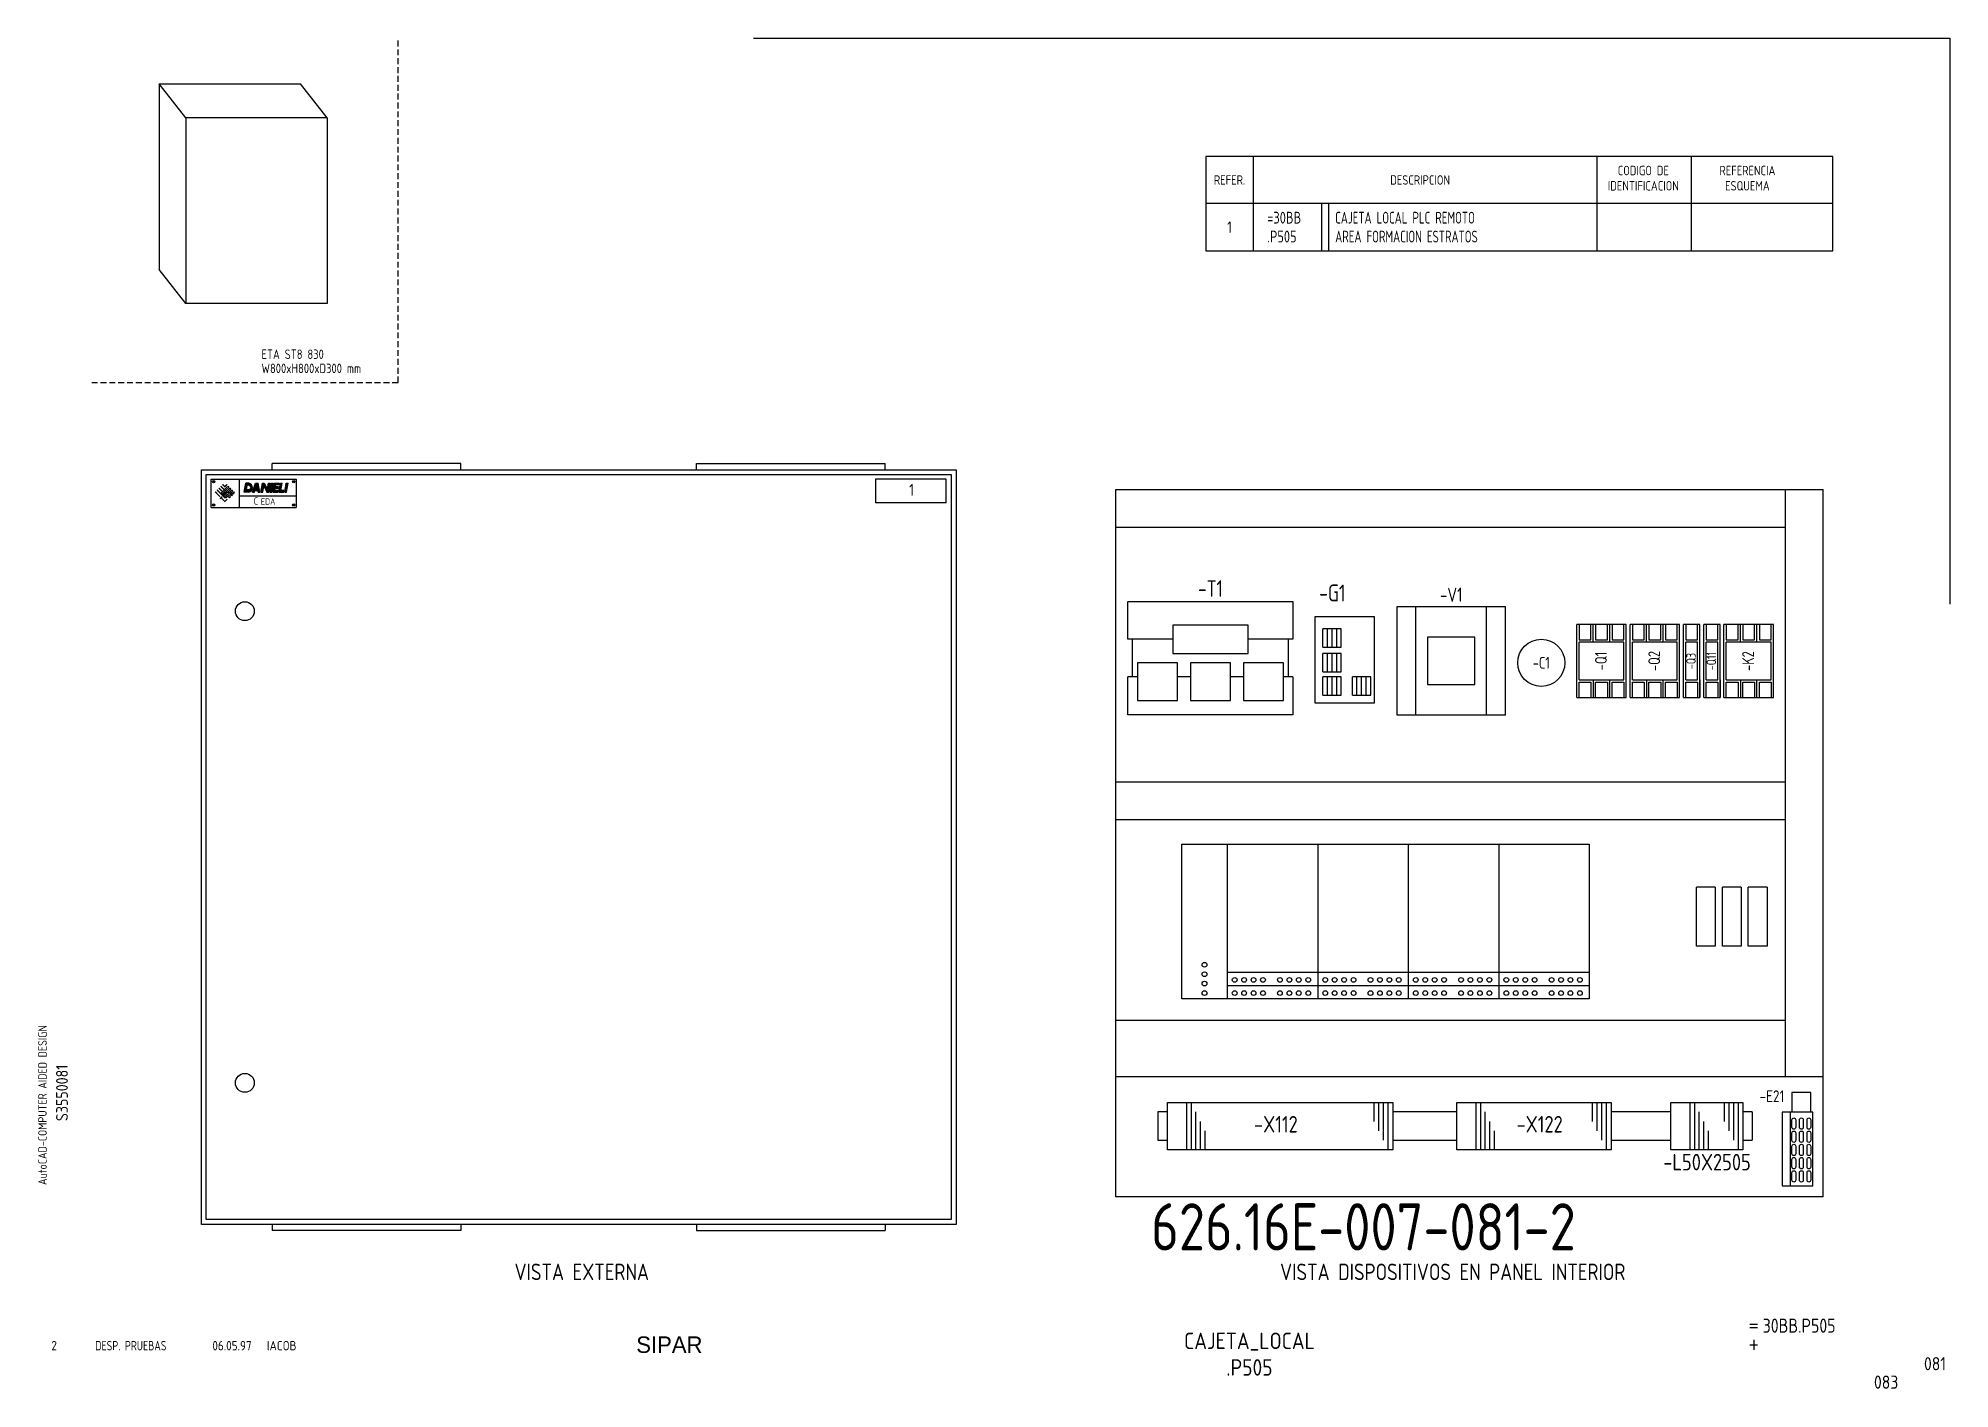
# Model space of a CAD drawing. Extents: x 10 to 415, y 6 to 292.
import ezdxf
from ezdxf.enums import TextEntityAlignment as Align

# ---------------------------------------------------------------- set-up
doc = ezdxf.new("R2010")
doc.units = 0
doc.header["$LTSCALE"] = 5
doc.header["$MEASUREMENT"] = 0
doc.linetypes.add('HIDDEN', pattern=[0.375, 0.25, -0.125])
doc.layers.get('0').update_dxf_attribs({"linetype": 'CONTINUOUS'})
for name, color, linetype in [('3', 3, 'CONTINUOUS'), ('CART', 7, 'CONTINUOUS'), ('CARTIGLIO', 7, 'CONTINUOUS')]:
    doc.layers.add(name, color=color, linetype=linetype)
doc.styles.add('DIN', font='DIN.shx', dxfattribs={"width": 0.85})
doc.styles.add('ISO', font='DIN', dxfattribs={"width": 0.8})
doc.styles.add('N', font='ROMANS', dxfattribs={"width": 0.85, "height": 3})
doc.styles.add('X', font='UNIV.SHX', dxfattribs={"height": 3.5})

# ---------------------------------------------------------------- blocks, each defined once
blk = doc.blocks.new('REV2')
at = {"color": 3, "style": 'DIN'}
for s, width, p in [('2', 0.9, (12.45, 13.79)), ('DESP. PRUEBAS', 0.8, (21.76, 13.79)), ('06.05.97', 0.9, (46.59, 13.79)), ('IACOB', 0.9, (58.16, 13.79))]:
    blk.add_text(s, height=2, dxfattribs=dict(at, width=width)).set_placement(p)
blk = doc.blocks.new('E21')
at = {"color": 3}
for p, q in [((-17.08, 8.48), (-1.48, 8.48)), ((-17.08, 1.98), (-17.08, 8.48)), ((-1.48, 8.48), (-1.48, 1.98)), ((-21.28, 6.38), (-17.08, 6.38)), ((-21.28, 2.38), (-21.28, 6.38)), ((-17.08, 2.38), (-21.28, 2.38)), ((-1.48, 1.98), (-17.08, 1.98))]:
    blk.add_line(p, q, dxfattribs=at)
for p, q in [((-17.08, 6.78), (-1.48, 6.78)), ((-13.88, 6.38), (-15.48, 6.38)), ((-15.48, 5.58), (-13.88, 5.58)), ((-13.88, 4.78), (-15.48, 4.78)), ((-11.08, 6.38), (-12.68, 6.38)), ((-12.68, 5.58), (-11.08, 5.58)), ((-11.08, 4.78), (-12.68, 4.78)), ((-8.28, 6.38), (-9.88, 6.38)), ((-9.88, 5.58), (-8.28, 5.58)), ((-8.28, 4.78), (-9.88, 4.78)), ((-5.48, 6.38), (-7.08, 6.38)), ((-7.08, 5.58), (-5.48, 5.58)), ((-5.48, 4.78), (-7.08, 4.78)), ((-2.68, 6.38), (-4.28, 6.38)), ((-4.28, 5.58), (-2.68, 5.58)), ((-2.68, 4.78), (-4.28, 4.78)), ((-15.48, 3.98), (-13.88, 3.98)), ((-13.88, 3.18), (-15.48, 3.18)), ((-15.48, 2.38), (-13.88, 2.38)), ((-12.68, 3.98), (-11.08, 3.98)), ((-11.08, 3.18), (-12.68, 3.18)), ((-12.68, 2.38), (-11.08, 2.38)), ((-9.88, 3.98), (-8.28, 3.98)), ((-8.28, 3.18), (-9.88, 3.18)), ((-9.88, 2.38), (-8.28, 2.38)), ((-7.08, 3.98), (-5.48, 3.98)), ((-5.48, 3.18), (-7.08, 3.18)), ((-7.08, 2.38), (-5.48, 2.38)), ((-4.28, 3.98), (-2.68, 3.98)), ((-2.68, 3.18), (-4.28, 3.18)), ((-4.28, 2.38), (-2.68, 2.38))]:
    blk.add_line(p, q)
for centre, start, end in [((-15.48, 5.98), 90, 270), ((-15.48, 4.38), 90, 270), ((-13.88, 5.98), 270, 90), ((-13.88, 4.38), 270, 90), ((-12.68, 5.98), 90, 270), ((-12.68, 4.38), 90, 270), ((-11.08, 5.98), 270, 90), ((-11.08, 4.38), 270, 90), ((-9.88, 5.98), 90, 270), ((-9.88, 4.38), 90, 270), ((-8.28, 5.98), 270, 90), ((-8.28, 4.38), 270, 90), ((-7.08, 5.98), 90, 270), ((-7.08, 4.38), 90, 270), ((-5.48, 5.98), 270, 90), ((-5.48, 4.38), 270, 90), ((-4.28, 5.98), 90, 270), ((-4.28, 4.38), 90, 270), ((-2.68, 5.98), 270, 90), ((-2.68, 4.38), 270, 90), ((-15.48, 2.78), 90, 270), ((-13.88, 2.78), 270, 90), ((-12.68, 2.78), 90, 270), ((-11.08, 2.78), 270, 90), ((-9.88, 2.78), 90, 270), ((-8.28, 2.78), 270, 90), ((-7.08, 2.78), 90, 270), ((-5.48, 2.78), 270, 90), ((-4.28, 2.78), 90, 270), ((-2.68, 2.78), 270, 90)]:
    blk.add_arc(centre, 0.4, start, end)
blk = doc.blocks.new('-G1')
at = {"color": 2}
for p, q in [((1.89, 22.39), (1.89, 4.15)), ((14.56, 22.39), (1.89, 22.39)), ((14.56, 4.15), (14.56, 22.39)), ((1.89, 4.15), (14.56, 4.15))]:
    blk.add_line(p, q, dxfattribs=at)
for p, q in [((3.62, 15.96), (3.62, 19.85)), ((7.51, 19.85), (3.62, 19.85)), ((4.59, 15.96), (4.59, 19.85)), ((5.57, 15.96), (5.57, 19.85)), ((6.54, 15.96), (6.54, 19.85)), ((7.51, 15.96), (7.51, 19.85)), ((3.62, 15.96), (7.51, 15.96)), ((7.51, 14.59), (3.62, 14.59)), ((3.62, 10.7), (3.62, 14.59)), ((4.59, 10.7), (4.59, 14.59)), ((5.57, 10.7), (5.57, 14.59)), ((6.54, 10.7), (6.54, 14.59)), ((7.51, 10.7), (7.51, 14.59)), ((3.62, 10.7), (7.51, 10.7)), ((7.51, 9.65), (3.62, 9.65)), ((3.62, 5.76), (3.62, 9.65)), ((4.59, 5.76), (4.59, 9.65)), ((5.57, 5.76), (5.57, 9.65)), ((6.54, 5.76), (6.54, 9.65)), ((7.51, 5.76), (7.51, 9.65)), ((9.87, 5.76), (9.87, 9.65)), ((13.76, 9.65), (9.87, 9.65)), ((10.84, 5.76), (10.84, 9.65)), ((11.81, 5.76), (11.81, 9.65)), ((12.79, 5.76), (12.79, 9.65)), ((13.76, 5.76), (13.76, 9.65)), ((3.62, 5.76), (7.51, 5.76)), ((9.87, 5.76), (13.76, 5.76))]:
    blk.add_line(p, q)
at = {"style": 'ISO', "width": 0.8}
blk.add_text('-G1', height=3.6, dxfattribs=at).set_placement((5.61, 25.65), align=Align.CENTER)

msp = doc.modelspace()

# ---------------------------------------------------------------- linework, layer by layer
at = {"linetype": 'HIDDEN'}
for p, q in [((86, 219), (86, 292)), ((21, 219), (86, 219))]:
    msp.add_line(p, q, dxfattribs=at)
at = {"color": 3}
for p, q in [((161.37, 292), (288.18, 292)), ((288.18, 292), (415, 292)), ((415, 292), (415, 172)), ((390.2, 266.95), (257.28, 266.95)), ((257.28, 266.95), (257.28, 246.95)), ((267.28, 266.95), (267.28, 246.95)), ((340.2, 246.95), (340.2, 266.95)), ((360.2, 246.95), (360.2, 266.95)), ((390.2, 246.95), (390.2, 266.95)), ((390.2, 256.95), (257.28, 256.95)), ((257.28, 246.95), (390.2, 246.95)), ((44.28, 40.51), (44.28, 200.51)), ((44.28, 200.51), (204.28, 200.51)), ((204.28, 200.51), (204.28, 40.51)), ((238.17, 196.34), (388.17, 196.34)), ((238.17, 46.34), (238.17, 196.34)), ((388.17, 46.34), (388.17, 196.34)), ((388.17, 46.34), (238.17, 46.34)), ((204.28, 40.51), (44.28, 40.51))]:
    msp.add_line(p, q, dxfattribs=at)
for p, q in [((40.95, 275.11), (35.31, 282.31)), ((35.31, 282.31), (65.28, 282.31)), ((70.92, 275.11), (65.28, 282.31)), ((70.92, 275.11), (40.95, 275.11)), ((281.78, 256.95), (281.78, 246.95)), ((283.28, 256.95), (283.28, 246.95)), ((40.95, 235.75), (35.31, 242.95)), ((70.92, 235.75), (40.95, 235.75)), ((45.28, 41.51), (45.28, 199.51)), ((45.28, 199.51), (203.28, 199.51)), ((203.28, 199.51), (203.28, 41.51)), ((46.34, 198.51), (64.34, 198.51)), ((46.34, 192.51), (46.34, 198.51)), ((52.34, 192.51), (52.34, 198.51)), ((52.34, 195.01), (64.34, 195.01)), ((64.34, 198.51), (64.34, 192.51)), ((202.19, 198.51), (187.19, 198.51)), ((187.19, 198.51), (187.19, 193.51)), ((202.19, 193.51), (202.19, 198.51)), ((46.34, 192.51), (64.34, 192.51)), ((202.19, 193.51), (187.19, 193.51)), ((380.17, 188.29), (238.17, 188.29)), ((335.91, 152.2), (335.91, 167.7)), ((346.41, 167.7), (335.91, 167.7)), ((336.41, 167.7), (336.41, 164.45)), ((338.91, 164.45), (338.91, 167.7)), ((339.41, 163.95), (339.41, 167.7)), ((339.91, 167.7), (339.91, 164.45)), ((342.41, 164.45), (342.41, 167.7)), ((342.91, 163.95), (342.91, 167.7)), ((342.91, 163.95), (342.91, 167.7)), ((343.41, 167.7), (343.41, 164.45)), ((345.91, 164.45), (345.91, 167.7)), ((346.41, 152.2), (346.41, 167.7)), ((347.21, 152.2), (347.21, 167.7)), ((347.21, 152.2), (347.21, 167.7)), ((357.71, 167.7), (347.21, 167.7)), ((347.71, 167.7), (347.71, 164.45)), ((350.21, 164.45), (350.21, 167.7)), ((350.71, 163.95), (350.71, 167.7)), ((351.21, 167.7), (351.21, 164.45)), ((353.71, 164.45), (353.71, 167.7)), ((354.21, 163.95), (354.21, 167.7)), ((354.21, 163.95), (354.21, 167.7)), ((354.71, 167.7), (354.71, 164.45)), ((357.21, 164.45), (357.21, 167.7)), ((357.71, 152.2), (357.71, 167.7)), ((362.01, 167.7), (358.51, 167.7)), ((358.51, 152.2), (358.51, 167.7)), ((359.01, 167.7), (359.01, 164.45)), ((361.51, 164.45), (361.51, 167.7)), ((362.01, 152.2), (362.01, 167.7)), ((362.01, 152.2), (362.01, 167.7)), ((362.01, 163.95), (362.01, 167.7)), ((362.82, 152.2), (362.82, 167.7)), ((366.32, 167.7), (362.82, 167.7)), ((363.32, 167.7), (363.32, 164.45)), ((365.82, 164.45), (365.82, 167.7)), ((366.32, 152.2), (366.32, 167.7)), ((366.32, 152.2), (366.32, 167.7)), ((366.32, 163.95), (366.32, 167.7)), ((377.62, 167.7), (367.12, 167.7)), ((367.12, 152.2), (367.12, 167.7)), ((367.12, 152.2), (367.12, 167.7)), ((367.62, 167.7), (367.62, 164.45)), ((370.12, 164.45), (370.12, 167.7)), ((370.62, 163.95), (370.62, 167.7)), ((371.12, 167.7), (371.12, 164.45)), ((373.62, 164.45), (373.62, 167.7)), ((374.12, 163.95), (374.12, 167.7)), ((374.12, 163.95), (374.12, 167.7)), ((374.62, 167.7), (374.62, 164.45)), ((377.12, 164.45), (377.12, 167.7)), ((377.62, 152.2), (377.62, 167.7)), ((336.41, 164.45), (338.91, 164.45)), ((336.41, 155.95), (336.41, 163.95)), ((345.91, 163.95), (336.41, 163.95)), ((339.91, 164.45), (342.41, 164.45)), ((343.41, 164.45), (345.91, 164.45)), ((345.91, 155.95), (345.91, 163.95)), ((347.71, 164.45), (350.21, 164.45)), ((347.71, 155.95), (347.71, 163.95)), ((357.21, 163.95), (347.71, 163.95)), ((351.21, 164.45), (353.71, 164.45)), ((354.71, 164.45), (357.21, 164.45)), ((357.21, 155.95), (357.21, 163.95)), ((359.01, 164.45), (361.51, 164.45)), ((361.51, 163.95), (359.01, 163.95)), ((359.01, 155.95), (359.01, 163.95)), ((361.51, 155.95), (361.51, 163.95)), ((363.32, 164.45), (365.82, 164.45)), ((363.32, 155.95), (363.32, 163.95)), ((365.82, 163.95), (363.32, 163.95)), ((365.82, 155.95), (365.82, 163.95)), ((367.62, 164.45), (370.12, 164.45)), ((367.62, 155.95), (367.62, 163.95)), ((377.12, 163.95), (367.62, 163.95)), ((371.12, 164.45), (373.62, 164.45)), ((374.62, 164.45), (377.12, 164.45)), ((377.12, 155.95), (377.12, 163.95)), ((336.41, 155.95), (345.91, 155.95)), ((336.41, 155.45), (338.91, 155.45)), ((336.41, 152.2), (336.41, 155.45)), ((338.91, 155.45), (338.91, 152.2)), ((339.41, 155.95), (339.41, 152.2)), ((339.91, 155.45), (342.41, 155.45)), ((339.91, 152.2), (339.91, 155.45)), ((342.41, 155.45), (342.41, 152.2)), ((342.91, 152.2), (342.91, 155.95)), ((342.91, 152.2), (342.91, 155.95)), ((343.41, 155.45), (345.91, 155.45)), ((343.41, 152.2), (343.41, 155.45)), ((345.91, 155.45), (345.91, 152.2)), ((347.71, 155.95), (357.21, 155.95)), ((347.71, 155.45), (350.21, 155.45)), ((347.71, 152.2), (347.71, 155.45)), ((350.21, 155.45), (350.21, 152.2)), ((350.71, 155.95), (350.71, 152.2)), ((351.21, 155.45), (353.71, 155.45)), ((351.21, 152.2), (351.21, 155.45)), ((353.71, 155.45), (353.71, 152.2)), ((354.21, 152.2), (354.21, 155.95)), ((354.21, 152.2), (354.21, 155.95)), ((354.71, 155.45), (357.21, 155.45)), ((354.71, 152.2), (354.71, 155.45)), ((357.21, 155.45), (357.21, 152.2)), ((359.01, 155.95), (361.51, 155.95)), ((359.01, 155.45), (361.51, 155.45)), ((359.01, 152.2), (359.01, 155.45)), ((361.51, 155.45), (361.51, 152.2)), ((362.01, 155.95), (362.01, 152.2)), ((363.32, 155.95), (365.82, 155.95)), ((363.32, 155.45), (365.82, 155.45)), ((363.32, 152.2), (363.32, 155.45)), ((365.82, 155.45), (365.82, 152.2)), ((366.32, 155.95), (366.32, 152.2)), ((367.62, 155.95), (377.12, 155.95)), ((367.62, 155.45), (370.12, 155.45)), ((367.62, 152.2), (367.62, 155.45)), ((370.12, 155.45), (370.12, 152.2)), ((370.62, 155.95), (370.62, 152.2)), ((371.12, 152.2), (371.12, 155.45)), ((371.12, 155.45), (373.62, 155.45)), ((373.62, 155.45), (373.62, 152.2)), ((374.12, 152.2), (374.12, 155.95)), ((374.12, 152.2), (374.12, 155.95)), ((374.62, 152.2), (374.62, 155.45)), ((374.62, 155.45), (377.12, 155.45)), ((377.12, 155.45), (377.12, 152.2)), ((335.91, 152.2), (346.41, 152.2)), ((347.21, 152.2), (357.71, 152.2)), ((358.51, 152.2), (362.01, 152.2)), ((362.82, 152.2), (366.32, 152.2)), ((367.12, 152.2), (377.62, 152.2)), ((238.17, 134.34), (380.17, 134.34)), ((380.17, 126.29), (238.17, 126.29)), ((238.17, 83.81), (380.17, 83.81)), ((388.17, 71.81), (238.17, 71.81)), ((253.13, 66.34), (253.13, 56.34)), ((254.13, 66.34), (254.13, 56.34)), ((292.87, 66.34), (292.87, 62.34)), ((293.87, 66.34), (293.87, 60.34)), ((294.87, 66.34), (294.87, 58.34)), ((295.87, 66.34), (295.87, 56.34)), ((314.47, 66.34), (314.47, 56.34)), ((315.47, 66.34), (315.47, 56.34)), ((339.17, 66.34), (339.17, 62.34)), ((340.17, 66.34), (340.17, 60.34)), ((341.17, 66.34), (341.17, 58.34)), ((342.17, 66.34), (342.17, 56.34)), ((359.87, 66.34), (359.87, 56.34)), ((360.87, 66.34), (360.87, 56.34)), ((367.14, 66.34), (367.14, 62.34)), ((368.14, 66.34), (368.14, 60.34)), ((369.14, 66.34), (369.14, 58.34)), ((370.14, 66.34), (370.14, 56.34)), ((249.13, 64.34), (247.07, 64.34)), ((247.07, 64.34), (247.07, 58.34)), ((255.13, 56.34), (255.13, 64.34)), ((256.13, 56.34), (256.13, 62.34)), ((310.47, 64.34), (296.87, 64.34)), ((316.47, 56.34), (316.47, 64.34)), ((317.47, 56.34), (317.47, 62.34)), ((355.87, 64.34), (343.17, 64.34)), ((361.87, 56.34), (361.87, 64.34)), ((362.87, 56.34), (362.87, 62.34)), ((373.1, 64.34), (371.14, 64.34)), ((373.1, 64.34), (373.1, 58.34)), ((247.07, 58.34), (249.13, 58.34)), ((257.13, 56.34), (257.13, 60.34)), ((296.87, 58.34), (310.47, 58.34)), ((318.47, 56.34), (318.47, 60.34)), ((343.17, 58.34), (355.87, 58.34)), ((363.87, 56.34), (363.87, 60.34)), ((371.14, 58.34), (373.1, 58.34)), ((203.28, 41.51), (45.28, 41.51))]:
    msp.add_line(p, q)
at = {"linetype": 'Continuous'}
for p, q in [((35.31, 282.31), (35.31, 242.95)), ((40.95, 275.11), (40.95, 235.75)), ((70.92, 275.11), (70.92, 235.75)), ((99.28, 201.8), (59.28, 201.8)), ((59.28, 200.51), (59.28, 201.8)), ((99.28, 200.51), (99.28, 201.8)), ((149.28, 201.8), (189.28, 201.8)), ((149.28, 200.51), (149.28, 201.8)), ((189.28, 200.51), (189.28, 201.8)), ((361.28, 99.51), (361.28, 112)), ((365.28, 112), (361.28, 112)), ((365.28, 112), (365.28, 99.51)), ((366.78, 99.51), (366.78, 112)), ((370.78, 112), (366.78, 112)), ((370.78, 112), (370.78, 99.51)), ((372.28, 99.51), (372.28, 112)), ((376.28, 112), (372.28, 112)), ((376.28, 112), (376.28, 99.51)), ((365.28, 99.51), (361.28, 99.51)), ((370.78, 99.51), (366.78, 99.51)), ((376.28, 99.51), (372.28, 99.51)), ((59.28, 40.51), (59.28, 39.23)), ((99.28, 39.23), (59.28, 39.23)), ((99.28, 40.51), (99.28, 39.23)), ((149.28, 40.51), (149.28, 39.23)), ((149.28, 39.23), (189.28, 39.23)), ((189.28, 40.51), (189.28, 39.23))]:
    msp.add_line(p, q, dxfattribs=at)
at = {"color": 7}
msp.add_line((380.17, 71.81), (380.17, 196.34), dxfattribs=at)
at = {"color": 2}
for p, q in [((240.73, 172.57), (275.73, 172.57)), ((240.73, 164.57), (240.73, 172.57)), ((275.73, 172.57), (275.73, 164.57)), ((297.79, 148.49), (297.79, 171.49)), ((297.79, 171.49), (320.79, 171.49)), ((301.79, 148.49), (301.79, 171.49)), ((316.79, 148.49), (316.79, 171.49)), ((320.79, 148.49), (320.79, 171.49)), ((266.23, 167.57), (250.23, 167.57)), ((250.23, 167.57), (250.23, 161.57)), ((266.23, 161.57), (266.23, 167.57)), ((250.23, 164.57), (240.73, 164.57)), ((241.73, 156.57), (241.73, 164.57)), ((275.73, 164.57), (266.23, 164.57)), ((274.73, 164.57), (274.73, 156.57)), ((304.29, 164.99), (304.29, 154.99)), ((314.29, 164.99), (304.29, 164.99)), ((314.29, 154.99), (314.29, 164.99)), ((242.73, 159.57), (242.73, 151.57)), ((251.23, 159.57), (242.73, 159.57)), ((250.23, 161.57), (266.23, 161.57)), ((251.23, 151.57), (251.23, 159.57)), ((253.98, 159.57), (253.98, 151.57)), ((262.48, 159.57), (253.98, 159.57)), ((262.48, 151.57), (262.48, 159.57)), ((265.23, 159.57), (265.23, 151.57)), ((273.73, 159.57), (265.23, 159.57)), ((273.73, 151.57), (273.73, 159.57)), ((240.73, 148.57), (240.73, 156.57)), ((242.73, 156.57), (240.73, 156.57)), ((253.98, 156.57), (251.23, 156.57)), ((265.23, 156.57), (262.48, 156.57)), ((275.73, 156.57), (273.73, 156.57)), ((275.73, 156.57), (275.73, 148.57)), ((304.29, 154.99), (314.29, 154.99)), ((242.73, 151.57), (251.23, 151.57)), ((253.98, 151.57), (262.48, 151.57)), ((265.23, 151.57), (273.73, 151.57)), ((275.73, 148.57), (240.73, 148.57)), ((320.79, 148.49), (297.79, 148.49)), ((249.13, 66.34), (296.87, 66.34)), ((249.13, 56.34), (249.13, 66.34)), ((296.87, 66.34), (296.87, 56.34)), ((310.47, 66.34), (343.17, 66.34)), ((310.47, 56.34), (310.47, 66.34)), ((343.17, 66.34), (343.17, 56.34)), ((355.87, 66.34), (371.14, 66.34)), ((355.87, 56.34), (355.87, 66.34)), ((371.14, 66.34), (371.14, 56.34)), ((296.87, 56.34), (249.13, 56.34)), ((343.17, 56.34), (310.47, 56.34)), ((371.14, 56.34), (355.87, 56.34))]:
    msp.add_line(p, q, dxfattribs=at)
at = {"color": 6}
for p, q in [((261.77, 121.15), (261.77, 88.35)), ((280.97, 121.15), (280.97, 88.35)), ((300.17, 121.15), (300.17, 88.35)), ((319.37, 121.15), (319.37, 88.35)), ((338.57, 121.15), (338.57, 88.35)), ((261.77, 93.95), (280.97, 93.95)), ((280.97, 93.95), (300.17, 93.95)), ((300.17, 93.95), (319.37, 93.95)), ((319.37, 93.95), (338.57, 93.95)), ((261.77, 91.15), (280.97, 91.15)), ((280.97, 91.15), (300.17, 91.15)), ((300.17, 91.15), (319.37, 91.15)), ((319.37, 91.15), (338.57, 91.15))]:
    msp.add_line(p, q, dxfattribs=at)
for centre, radius in [((46.84, 198.01), 0.25), ((46.84, 198.01), 0.125), ((63.84, 198.01), 0.25), ((63.84, 198.01), 0.125), ((46.84, 193.01), 0.25), ((46.84, 193.01), 0.125), ((63.84, 193.01), 0.25), ((63.84, 193.01), 0.125), ((256.97, 95.55), 0.5), ((256.97, 93.55), 0.5), ((256.97, 91.55), 0.5), ((256.97, 89.55), 0.5), ((263.37, 92.35), 0.5), ((263.37, 89.55), 0.5), ((265.37, 92.35), 0.5), ((265.37, 89.55), 0.5), ((267.37, 92.35), 0.5), ((267.37, 89.55), 0.5), ((269.37, 92.35), 0.5), ((269.37, 89.55), 0.5), ((272.97, 92.35), 0.5), ((272.97, 89.55), 0.5), ((274.97, 92.35), 0.5), ((274.97, 89.55), 0.5), ((276.97, 92.35), 0.5), ((276.97, 89.55), 0.5), ((278.97, 92.35), 0.5), ((278.97, 89.55), 0.5), ((282.57, 92.35), 0.5), ((282.57, 89.55), 0.5), ((284.57, 92.35), 0.5), ((284.57, 89.55), 0.5), ((286.57, 92.35), 0.5), ((286.57, 89.55), 0.5), ((288.57, 92.35), 0.5), ((288.57, 89.55), 0.5), ((292.17, 92.35), 0.5), ((292.17, 89.55), 0.5), ((294.17, 92.35), 0.5), ((294.17, 89.55), 0.5), ((296.17, 92.35), 0.5), ((296.17, 89.55), 0.5), ((298.17, 92.35), 0.5), ((298.17, 89.55), 0.5), ((301.77, 92.35), 0.5), ((301.77, 89.55), 0.5), ((303.77, 92.35), 0.5), ((303.77, 89.55), 0.5), ((305.77, 92.35), 0.5), ((305.77, 89.55), 0.5), ((307.77, 92.35), 0.5), ((307.77, 89.55), 0.5), ((311.37, 92.35), 0.5), ((311.37, 89.55), 0.5), ((313.37, 92.35), 0.5), ((313.37, 89.55), 0.5), ((315.37, 92.35), 0.5), ((315.37, 89.55), 0.5), ((317.37, 92.35), 0.5), ((317.37, 89.55), 0.5), ((320.97, 92.35), 0.5), ((320.97, 89.55), 0.5), ((322.97, 92.35), 0.5), ((322.97, 89.55), 0.5), ((324.97, 92.35), 0.5), ((324.97, 89.55), 0.5), ((326.97, 92.35), 0.5), ((326.97, 89.55), 0.5), ((330.57, 92.35), 0.5), ((330.57, 89.55), 0.5), ((332.57, 92.35), 0.5), ((332.57, 89.55), 0.5), ((334.57, 92.35), 0.5), ((334.57, 89.55), 0.5), ((336.57, 92.35), 0.5), ((336.57, 89.55), 0.5)]:
    msp.add_circle(centre, radius, dxfattribs=at)
for centre in [(53.48, 170.51), (53.48, 70.51)]:
    msp.add_circle(centre, 2)
at = {"color": 2}
msp.add_circle((328.38, 159.57), 5, dxfattribs=at)
at = {"layer": '3', "color": 6}
for p, q in [((252.17, 88.35), (252.17, 121.15)), ((252.17, 121.15), (261.77, 121.15)), ((261.77, 121.15), (271.37, 121.15)), ((271.37, 121.15), (280.97, 121.15)), ((280.97, 121.15), (300.17, 121.15)), ((300.17, 121.15), (319.37, 121.15)), ((319.37, 121.15), (338.57, 121.15)), ((261.77, 88.35), (252.17, 88.35)), ((271.37, 88.35), (261.77, 88.35)), ((280.97, 88.35), (271.37, 88.35)), ((300.17, 88.35), (280.97, 88.35)), ((319.37, 88.35), (300.17, 88.35)), ((338.57, 88.35), (319.37, 88.35))]:
    msp.add_line(p, q, dxfattribs=at)
at = {"layer": 'CARTIGLIO', "color": 1}
for p, q in [((53.37, 195.77), (53.69, 197.66)), ((53.37, 195.77), (53.69, 197.66)), ((54.32, 195.77), (53.37, 195.77)), ((53.69, 197.66), (54.08, 197.66)), ((54.32, 197.66), (53.69, 197.66)), ((53.82, 196.22), (53.99, 197.21)), ((54.32, 196.22), (53.82, 196.22)), ((54.32, 197.21), (53.99, 197.21)), ((55.1, 195.75), (55.73, 197.64)), ((55.1, 195.75), (55.5, 195.75)), ((55.5, 195.75), (55.63, 196.14)), ((55.63, 196.14), (56.2, 196.14)), ((55.73, 197.64), (56.28, 197.64)), ((55.73, 196.46), (55.98, 197.2)), ((55.73, 196.46), (56.14, 196.46)), ((56.14, 196.46), (55.98, 197.2)), ((56.28, 195.75), (56.2, 196.14)), ((56.68, 195.75), (56.28, 197.64)), ((56.28, 195.75), (56.68, 195.75)), ((56.89, 195.77), (57.21, 197.66)), ((56.89, 195.77), (57.21, 197.66)), ((56.89, 195.77), (57.29, 195.77)), ((57.21, 197.66), (57.6, 197.66)), ((57.21, 197.66), (57.6, 197.66)), ((57.29, 195.77), (57.51, 197.13)), ((57.51, 197.13), (58.16, 195.77)), ((57.6, 197.66), (58.25, 196.31)), ((58.15, 195.77), (58.47, 197.66)), ((58.16, 195.77), (58.55, 195.77)), ((58.25, 196.31), (58.47, 197.66)), ((58.47, 197.66), (58.86, 197.66)), ((58.47, 197.66), (58.86, 197.66)), ((58.55, 195.77), (58.86, 197.66)), ((58.8, 195.77), (59.11, 197.66)), ((58.8, 195.77), (59.11, 197.66)), ((58.8, 195.77), (59.19, 195.77)), ((59.11, 197.66), (59.5, 197.66)), ((59.11, 197.66), (59.5, 197.66)), ((59.19, 195.77), (59.5, 197.66)), ((59.44, 195.77), (59.75, 197.66)), ((59.44, 195.77), (59.75, 197.66)), ((59.44, 195.77), (60.46, 195.77)), ((59.75, 197.66), (60.78, 197.66)), ((59.84, 196.08), (59.92, 196.55)), ((60.51, 196.08), (59.84, 196.08)), ((60.59, 196.55), (59.92, 196.55)), ((59.97, 196.87), (60.05, 197.34)), ((60.64, 196.87), (59.97, 196.87)), ((60.72, 197.34), (60.05, 197.34)), ((60.38, 197.66), (60.78, 197.66)), ((60.46, 195.77), (60.51, 196.08)), ((60.59, 196.55), (60.64, 196.87)), ((60.7, 195.77), (61.01, 197.66)), ((60.7, 195.77), (61.72, 195.77)), ((60.72, 197.34), (60.78, 197.66)), ((61.01, 197.66), (61.37, 197.66)), ((61.11, 196.08), (61.37, 197.66)), ((61.78, 196.08), (61.11, 196.08)), ((61.72, 195.77), (61.78, 196.08)), ((61.93, 195.77), (62.25, 197.66)), ((61.93, 195.77), (62.32, 195.77)), ((62.25, 197.66), (62.64, 197.66)), ((62.32, 195.77), (62.64, 197.66))]:
    msp.add_line(p, q, dxfattribs=at)
msp.add_lwpolyline([(47.18, 195.85, 0.278, 0.278, 0), (47.96, 195.06, 0.682, 0, 0), (48.3, 194.72, 0, 0, 0)], format="xyseb", dxfattribs=at)
at = {"layer": 'CARTIGLIO', "color": 1, "const_width": 0.278}
for points in [[(47.57, 196.24), (49.34, 194.47)], [(47.96, 196.63), (48.75, 195.85)], [(48.21, 194.33), (48.69, 194.81)], [(48.35, 197.02), (49.14, 196.24)], [(49.14, 193.88), (48.55, 194.47)], [(48.75, 197.42), (49.34, 196.83)], [(49.73, 197.42), (49.34, 197.02)], [(50.12, 197.02), (49.93, 196.83)], [(50.52, 196.63), (50.32, 196.43)], [(50.91, 196.24), (50.71, 196.04)], [(51.3, 195.85), (51.11, 195.65)], [(49.73, 194.27), (49.14, 193.68)]]:
    msp.add_lwpolyline(points, dxfattribs=at)
at = {"layer": 'CARTIGLIO', "color": 1}
msp.add_lwpolyline([(48.45, 195.55), (49.83, 196.93), (51.2, 195.55), (51.01, 195.35), (49.83, 196.53), (48.65, 195.35)], close=True, dxfattribs=at)
for points in [[(48.85, 195.16), (49.83, 196.14), (50.81, 195.16), (50.62, 194.96), (49.83, 195.75), (49.04, 194.96), (48.85, 195.16)], [(49.24, 194.76), (49.83, 195.35), (50.42, 194.76), (50.22, 194.57), (49.83, 194.96), (49.44, 194.57), (49.24, 194.76)]]:
    msp.add_lwpolyline(points, dxfattribs=at)
at = {"layer": 'CARTIGLIO', "color": 1, "const_width": 0.219}
for points in [[(54.29, 197.56), (54.3, 197.56, -0.819804), (54.3, 195.88, -1.219804)], [(54.3, 197.33), (54.3, 197.33, -0.871291), (54.3, 196.11, 14.538985)]]:
    msp.add_lwpolyline(points, format="xyb", dxfattribs=at)
at = {"layer": 'CARTIGLIO', "color": 1}
for centre, radius, end in [((54.22, 196.72), 0.506, 82.1307), ((54.13, 196.72), 0.964, 78.6901)]:
    msp.add_arc(centre, radius, 281.3099, end, dxfattribs=at)
for points in [[(53.69, 197.66), (53.37, 195.77), (54.08, 197.66), (53.77, 195.77)], [(53.77, 195.77), (54.32, 195.77), (53.82, 196.22), (54.32, 196.22)], [(53.99, 197.21), (54.32, 197.21), (54.08, 197.66), (54.32, 197.66)], [(55.1, 195.75), (55.73, 197.64), (55.5, 195.75), (56.13, 197.64)], [(55.73, 196.46), (56.14, 196.46), (55.63, 196.14), (56.2, 196.14)], [(56.28, 195.75), (56.68, 195.75), (55.89, 197.64), (56.28, 197.64)], [(57.21, 197.66), (56.89, 195.77), (57.6, 197.66), (57.29, 195.77)], [(57.6, 197.66), (58.25, 196.31), (57.51, 197.13), (58.15, 195.77)], [(58.47, 197.66), (58.15, 195.77), (58.86, 197.66), (58.55, 195.77)], [(59.11, 197.66), (58.8, 195.77), (59.5, 197.66), (59.19, 195.77)], [(59.75, 197.66), (59.44, 195.77), (60.15, 197.66), (59.83, 195.77)], [(59.79, 195.77), (60.46, 195.77), (59.84, 196.08), (60.51, 196.08)], [(59.92, 196.55), (60.59, 196.55), (59.97, 196.87), (60.64, 196.87)], [(60.05, 197.34), (60.72, 197.34), (60.11, 197.66), (60.78, 197.66)], [(60.97, 197.66), (60.66, 195.77), (61.37, 197.66), (61.05, 195.77)], [(61.05, 195.77), (61.72, 195.77), (61.11, 196.08), (61.78, 196.08)], [(62.25, 197.66), (61.93, 195.77), (62.64, 197.66), (62.32, 195.77)]]:
    msp.add_solid(points, dxfattribs=at)

# ---------------------------------------------------------------- block references
at = {"linetype": 'Continuous'}
for name, p in [('-G1', (278.46, 146.93)), ('REV2', (0, 0))]:
    msp.add_blockref(name, p, dxfattribs=at)
at = {"linetype": 'Continuous', "xscale": -1, "rotation": 90}
msp.add_blockref('E21', (387.91, 47.2), dxfattribs=at)

# ---------------------------------------------------------------- texts
at = {"style": 'DIN'}
for s, height, width, p in [('CODIGO DE', 2, 0.85, (350.02, 262.95)), ('REFERENCIA', 2, 0.85, (372.09, 262.95)), ('IDENTIFICACION', 2, 0.85, (350.02, 259.71)), ('ESQUEMA', 2, 0.85, (372.09, 259.71)), ('1', 2.5, 0.85, (194.85, 195.01)), ('-T1', 3.5, 0.8, (258.23, 173.57)), ('-V1', 3, 0.8, (309.29, 172.49))]:
    msp.add_text(s, height=height, dxfattribs=dict(at, width=width)).set_placement(p, align=Align.CENTER)
for s, height, width, p in [('REFER.', 2, 0.85, (262.28, 261.95)), ('DESCRIPCION', 2, 0.85, (302.69, 261.95)), ('1', 2.5, 0.8, (262.28, 251.95)), ('-C1', 2.5, 0.8, (328.38, 159.57))]:
    msp.add_text(s, height=height, dxfattribs=dict(at, width=width)).set_placement(p, align=Align.MIDDLE)
for s, height, width, p in [('=30BB', 2.5, 0.8, (270.28, 252.7)), ('CAJETA LOCAL PLC REMOTO', 2.5, 0.7, (284.68, 252.7)), ('.P505', 2.5, 0.8, (270.28, 248.7)), ('AREA FORMACION ESTRATOS', 2.5, 0.7, (284.68, 248.7)), ('W800xH800xD300 mm', 2, 0.85, (57, 221)), ('ETA ST8 830', 2, 0.85, (57, 224)), ('-E21', 2.5, 0.85, (374.68, 66.42))]:
    msp.add_text(s, height=height, dxfattribs=dict(at, width=width)).set_placement(p)
at = {"style": 'DIN', "width": 0.8}
for s, height, p in [('-Q1', 2.5, (342.28, 159.95)), ('-Q2', 2.5, (353.58, 159.95)), ('-Q3', 2, (361.14, 159.95)), ('-Q11', 2, (365.44, 159.95)), ('-K2', 2.5, (373.49, 159.95))]:
    msp.add_text(s, height=height, rotation=90, dxfattribs=at).set_placement(p, align=Align.CENTER)
at = {"color": 2, "style": 'DIN', "width": 0.85}
for s, p in [('-X112', (272.11, 59.98)), ('-X122', (328.04, 59.98)), ('-L50X2505', (363.53, 51.95))]:
    msp.add_text(s, height=3.5, dxfattribs=at).set_placement(p, align=Align.CENTER)
at = {"color": 3, "style": 'DIN', "width": 0.85}
for s, p in [('VISTA EXTERNA', (124.92, 28.68)), ('VISTA DISPOSITIVOS EN PANEL INTERIOR', (309.61, 28.68))]:
    msp.add_text(s, height=3.5, dxfattribs=at).set_placement(p, align=Align.CENTER)
at = {"color": 2, "insert": (245.66, 44.98), "char_height": 10, "width": 111.0411, "attachment_point": 1, "style": 'DIN'}
msp.add_mtext('626.16E-007-081-2', dxfattribs=at)
at = {"layer": 'CART', "color": 1, "style": 'DIN', "width": 0.9}
msp.add_text('AutoCAD-COMPUTER AIDED DESIGN', height=1.8, rotation=90, dxfattribs=at).set_placement((11.47, 48.84))
at = {"layer": 'CART', "color": 3, "style": 'N', "width": 0.85}
for s, p in [('=', (372.24, 17.91)), ('+', (372.24, 13.87))]:
    msp.add_text(s, height=2.5, dxfattribs=at).set_placement(p)
at = {"layer": 'CART', "color": 3, "style": 'DIN', "width": 0.9, "flags": 1}
msp.add_attdef('S3550081', text='', height=2.5, rotation=90, dxfattribs=at).set_placement((15.95, 68.38), align=Align.CENTER)
at = {"layer": 'CART', "color": 3, "style": 'DIN', "width": 0.85}
msp.add_attdef('30BB.P505', text='', height=3, dxfattribs=at).set_placement((375.33, 16.63), align=Align.BOTTOM_LEFT)
at = {"layer": 'CART', "color": 6, "style": 'X', "flags": 1}
msp.add_attdef('SIPAR', text='', height=3.5, dxfattribs=at).set_placement((143.5, 15), align=Align.MIDDLE)
at = {"layer": 'CART', "color": 2, "style": 'DIN', "width": 0.9, "flags": 1}
for tag, p in [('CAJETA_LOCAL', (266.5, 15.65)), ('.P505', (266.5, 10.17))]:
    msp.add_attdef(tag, text='', height=3.5, dxfattribs=at).set_placement(p, align=Align.MIDDLE)
msp.add_attdef('081', text='', height=2.8, dxfattribs=at).set_placement((414.2, 9.56), align=Align.RIGHT)
at = {"layer": 'CART', "color": 7, "style": 'DIN', "width": 0.9, "flags": 1}
msp.add_attdef('083', (398.93, 5.65), '', height=2.8, dxfattribs=at)
at = {"layer": 'CARTIGLIO', "color": 1, "style": 'DIN', "width": 0.85}
for s, height, p in [('C', 1.57, (55.37, 193.09)), ('EDA', 1.325, (56.86, 193.1))]:
    msp.add_text(s, height=height, dxfattribs=at).set_placement(p)

doc.saveas('drawing.dxf')
